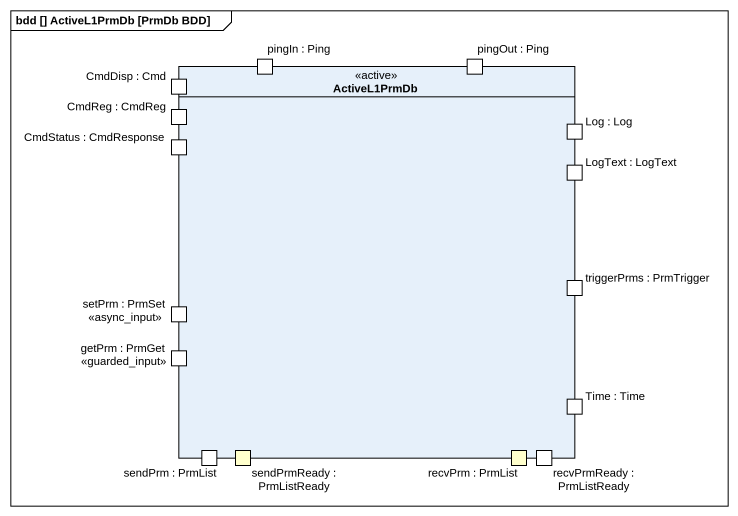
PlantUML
@startuml
mainframe bdd [] ActiveL1PrmDb [PrmDb BDD]
rectangle ActiveL1PrmDb <<active>> {
  port "pingIn : Ping" as pingIn_Ping
  port "pingOut : Ping" as pingOut_Ping
  port "CmdDisp : Cmd" as CmdDisp_Cmd
  port "CmdReg : CmdReg" as CmdReg_CmdReg
  port "CmdStatus : CmdResponse" as CmdStatus_CmdResponse
  port "Log : Log" as Log_Log
  port "LogText : LogText" as LogText_LogText
  port "triggerPrms : PrmTrigger" as triggerPrms_PrmTrigger
  port "setPrm : PrmSet <<async_input>>" as setPrm_PrmSet_async_input
  port "getPrm : PrmGet <<guarded_input>>" as getPrm_PrmGet_guarded_input
  port "Time : Time" as Time_Time
  port "sendPrm : PrmList" as sendPrm_PrmList
  port "sendPrmReady : PrmListReady" as sendPrmReady_PrmListReady #FFFFCC
  port "recvPrm : PrmList" as recvPrm_PrmList #FFFFCC
  port "recvPrmReady : PrmListReady" as recvPrmReady_PrmListReady
}
@enduml
